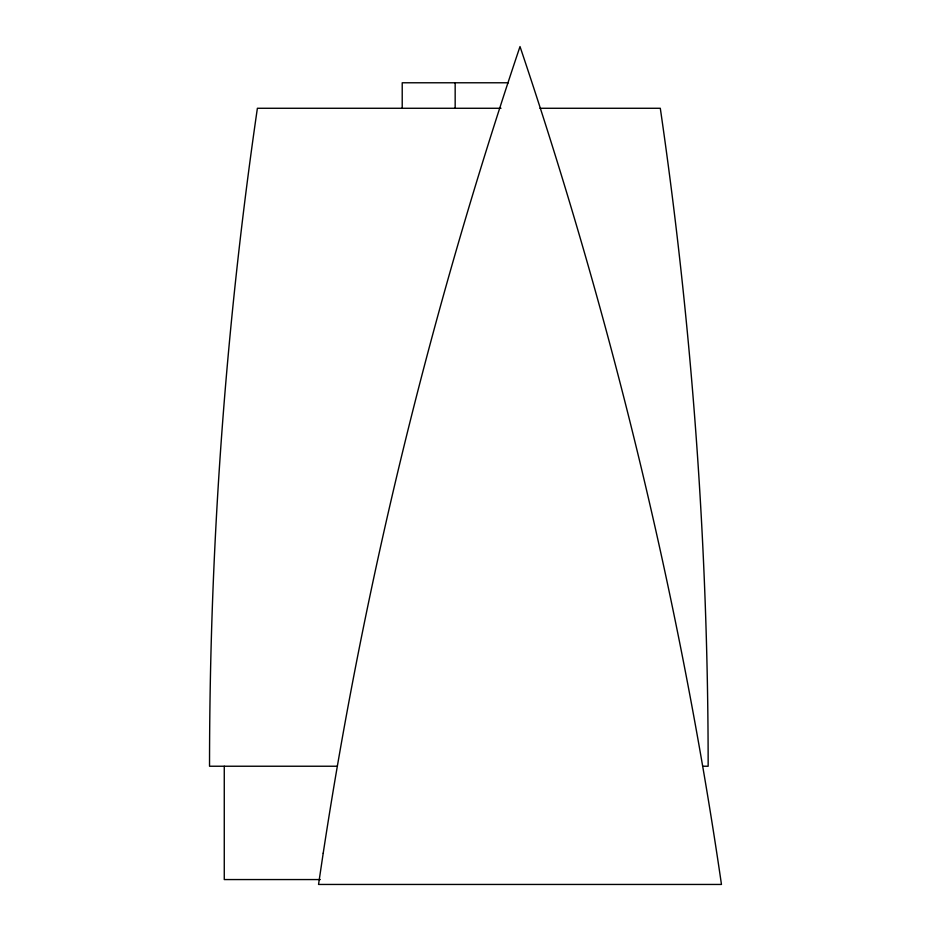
<?xml version="1.0" encoding="UTF-8"?>
<svg xmlns="http://www.w3.org/2000/svg" width="931" height="931" viewBox="0 0 931 931"><rect width="100%" height="100%" fill="white"/><g stroke="black" fill="none" stroke-linecap="round" stroke-linejoin="round"><path stroke-width="1.4" d="M508.373 82.778L402.215 82.778L402.215 108.275M500.994 108.275L257.387 108.275C225.651 326.071 209.545 546.136 209.533 766.236L337.266 766.236M539.945 108.275L660.3 108.275C692.036 326.071 708.142 546.136 708.154 766.236L703.359 766.236M320.311 879.562L224.266 879.562L224.266 766.236M455.166 82.778L455.166 108.275M323.208 853.203L318.542 884.45L721.467 884.45C680.002 599.785 611.807 319.135 520.01 46.55C431.577 309.162 365.033 579.245 323.208 853.203"/></g></svg>
